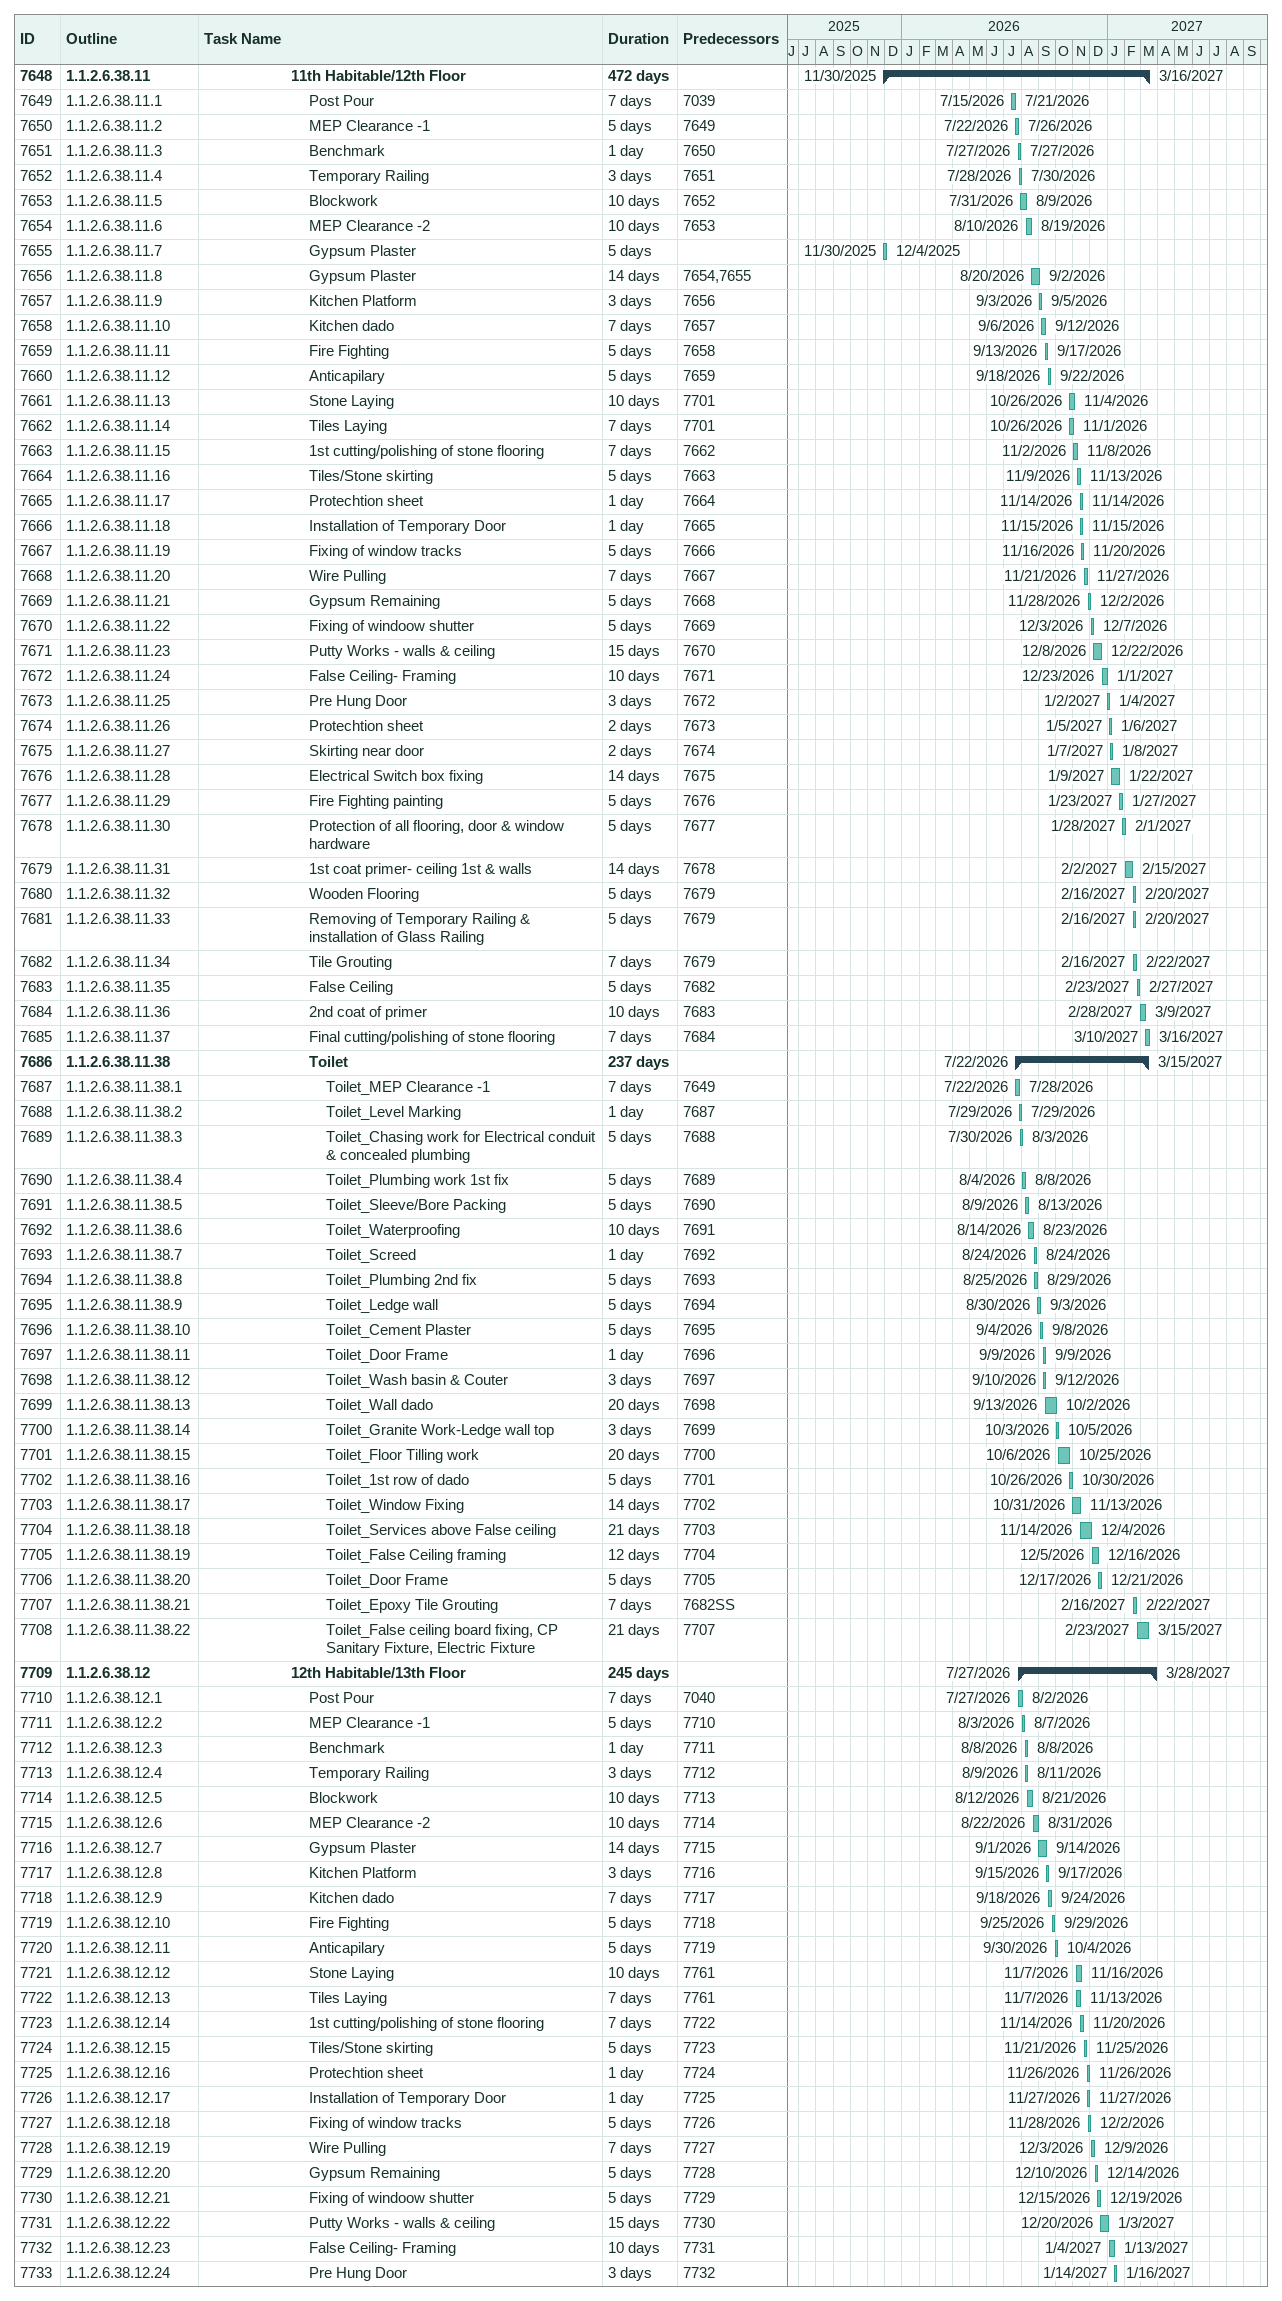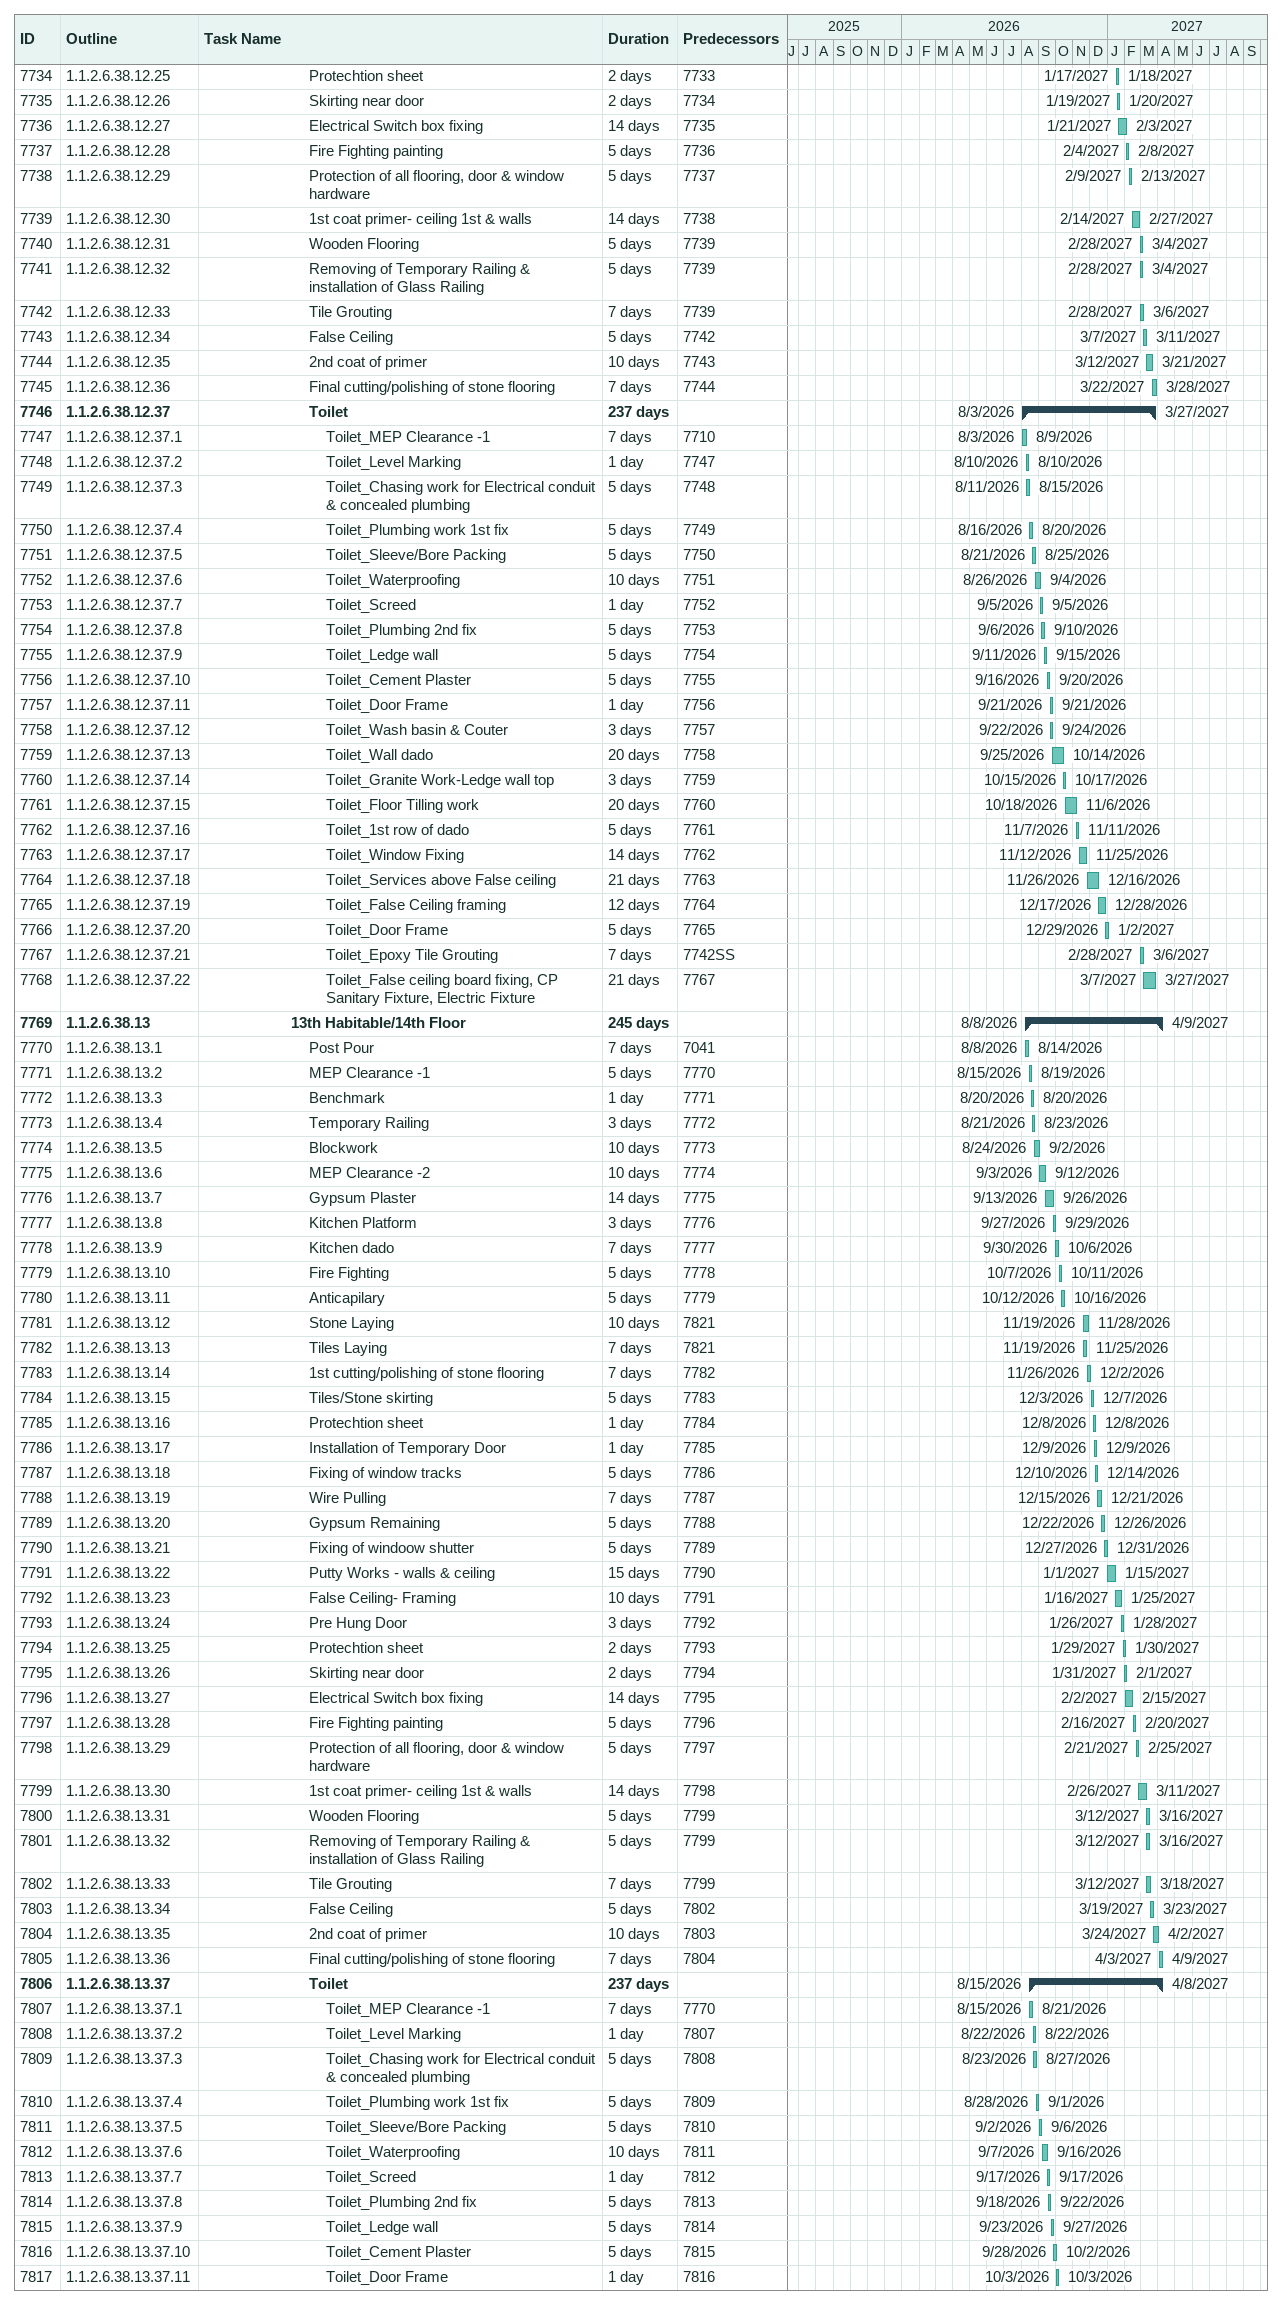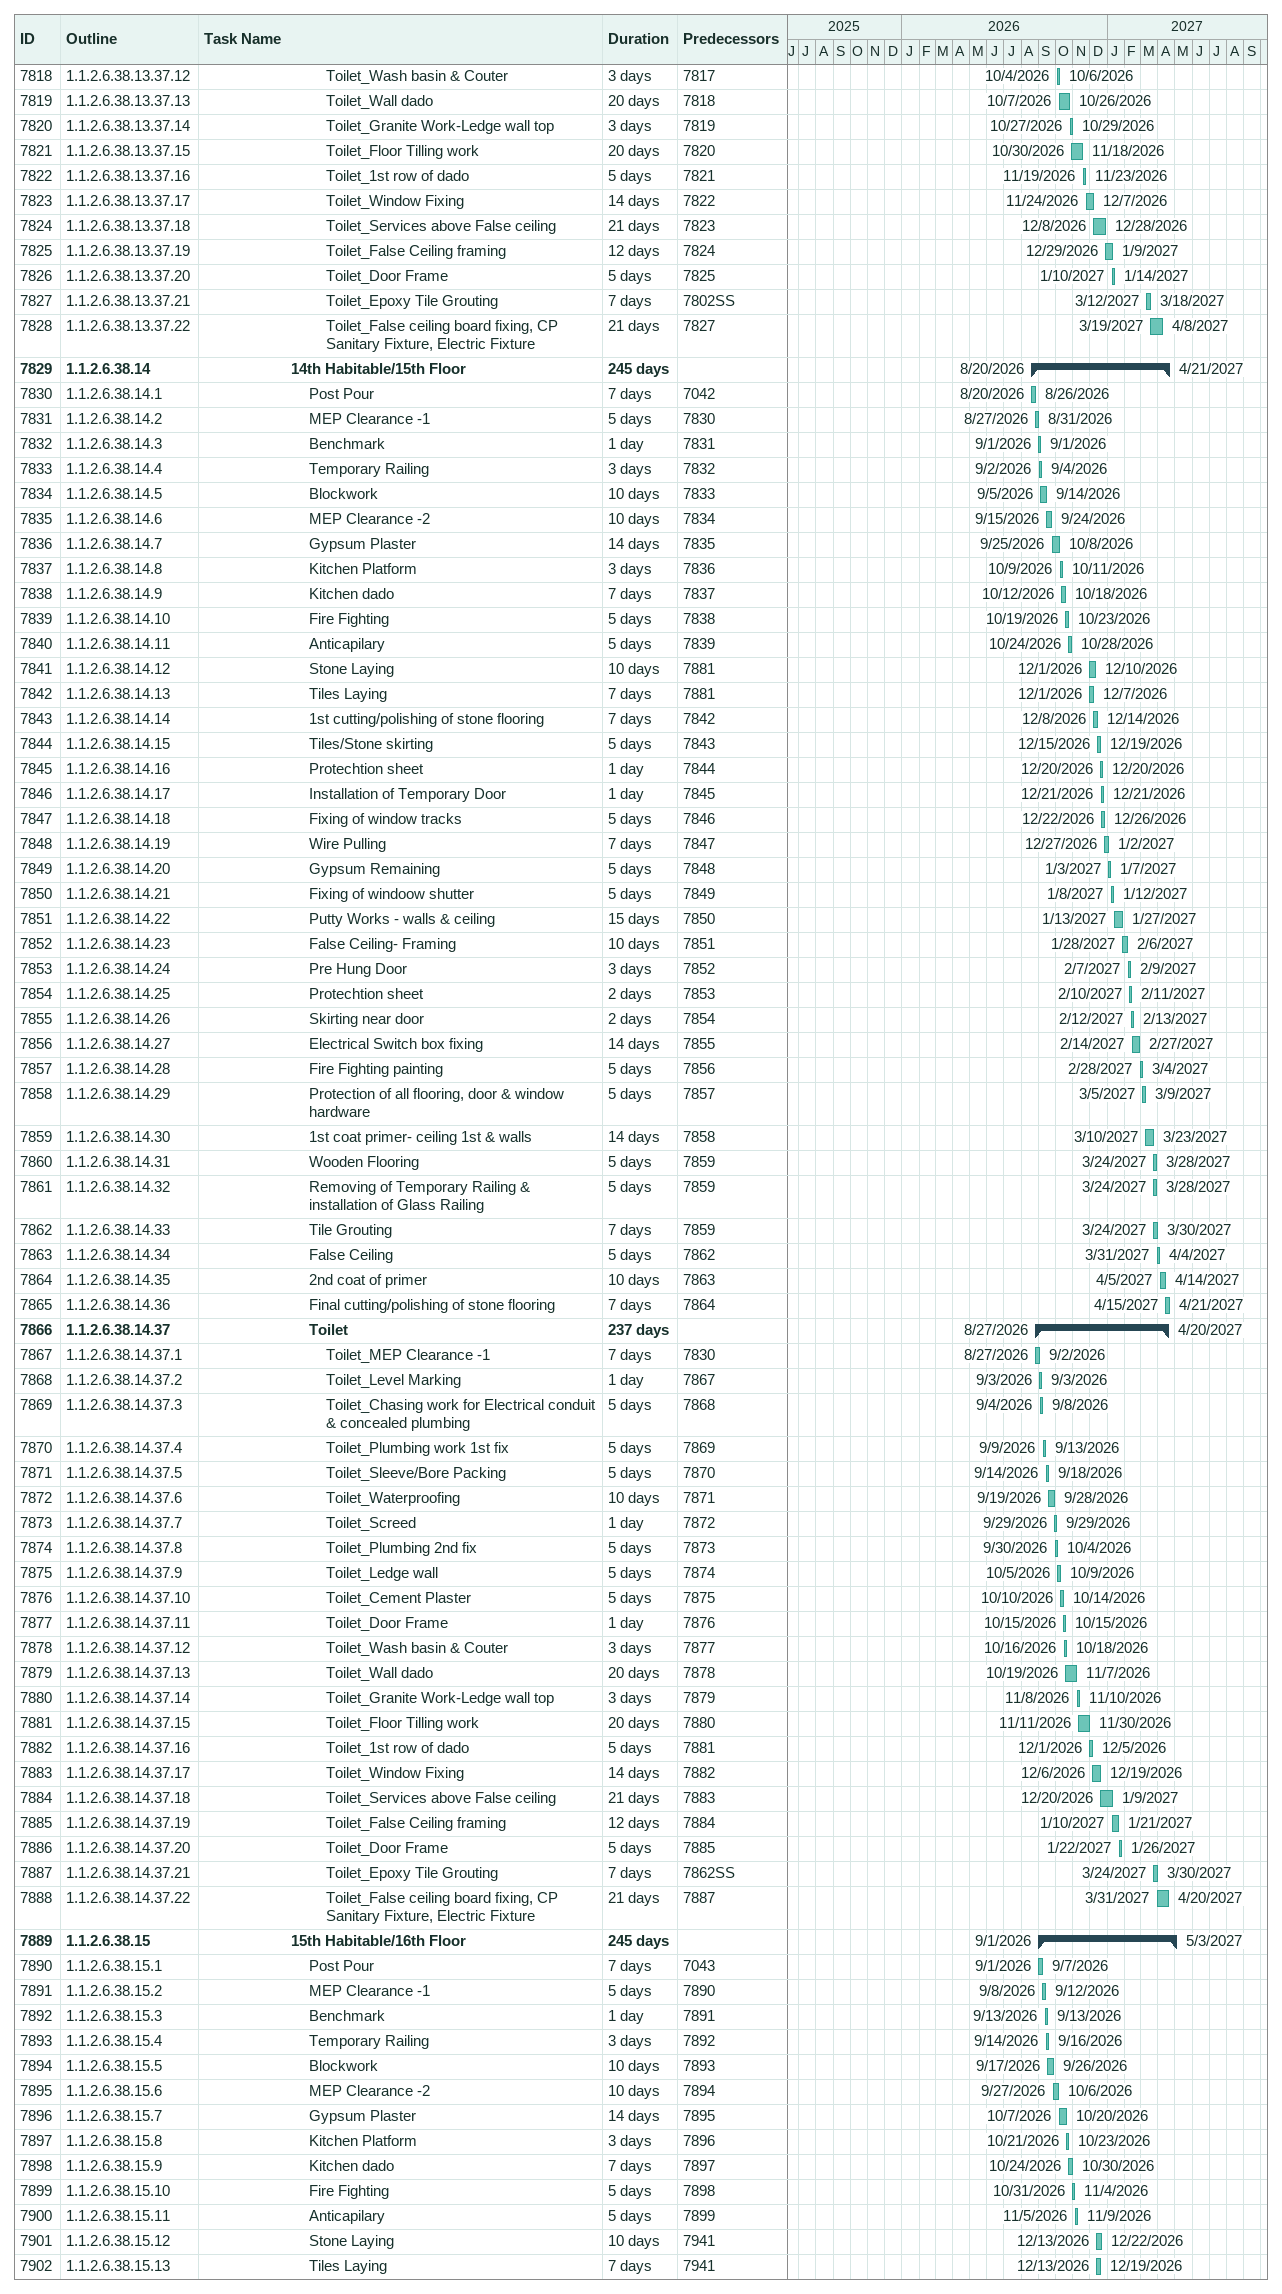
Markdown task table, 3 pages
| ID | WBS | Task | Duration | Start | Finish | Predecessors |
|---|---|---|---|---|---|---|
| 7648 | 1.1.2.6.38.11 | **11th Habitable/12th Floor** | 472d | 2025-11-30 | 2027-03-16 |  |
| 7649 | 1.1.2.6.38.11.1 | Post Pour | 7d | 2026-07-15 | 2026-07-21 | 7039 |
| 7650 | 1.1.2.6.38.11.2 | MEP Clearance -1 | 5d | 2026-07-22 | 2026-07-26 | 7649 |
| 7651 | 1.1.2.6.38.11.3 | Benchmark | 1d | 2026-07-27 | 2026-07-27 | 7650 |
| 7652 | 1.1.2.6.38.11.4 | Temporary Railing | 3d | 2026-07-28 | 2026-07-30 | 7651 |
| 7653 | 1.1.2.6.38.11.5 | Blockwork | 10d | 2026-07-31 | 2026-08-09 | 7652 |
| 7654 | 1.1.2.6.38.11.6 | MEP Clearance -2 | 10d | 2026-08-10 | 2026-08-19 | 7653 |
| 7655 | 1.1.2.6.38.11.7 | Gypsum Plaster | 5d | 2025-11-30 | 2025-12-04 |  |
| 7656 | 1.1.2.6.38.11.8 | Gypsum Plaster | 14d | 2026-08-20 | 2026-09-02 | 7654, 7655 |
| 7657 | 1.1.2.6.38.11.9 | Kitchen Platform | 3d | 2026-09-03 | 2026-09-05 | 7656 |
| 7658 | 1.1.2.6.38.11.10 | Kitchen dado | 7d | 2026-09-06 | 2026-09-12 | 7657 |
| 7659 | 1.1.2.6.38.11.11 | Fire Fighting | 5d | 2026-09-13 | 2026-09-17 | 7658 |
| 7660 | 1.1.2.6.38.11.12 | Anticapilary | 5d | 2026-09-18 | 2026-09-22 | 7659 |
| 7661 | 1.1.2.6.38.11.13 | Stone Laying | 10d | 2026-10-26 | 2026-11-04 | 7701 |
| 7662 | 1.1.2.6.38.11.14 | Tiles Laying | 7d | 2026-10-26 | 2026-11-01 | 7701 |
| 7663 | 1.1.2.6.38.11.15 | 1st cutting/polishing of stone flooring | 7d | 2026-11-02 | 2026-11-08 | 7662 |
| 7664 | 1.1.2.6.38.11.16 | Tiles/Stone skirting | 5d | 2026-11-09 | 2026-11-13 | 7663 |
| 7665 | 1.1.2.6.38.11.17 | Protechtion sheet | 1d | 2026-11-14 | 2026-11-14 | 7664 |
| 7666 | 1.1.2.6.38.11.18 | Installation of Temporary Door | 1d | 2026-11-15 | 2026-11-15 | 7665 |
| 7667 | 1.1.2.6.38.11.19 | Fixing of window tracks | 5d | 2026-11-16 | 2026-11-20 | 7666 |
| 7668 | 1.1.2.6.38.11.20 | Wire Pulling | 7d | 2026-11-21 | 2026-11-27 | 7667 |
| 7669 | 1.1.2.6.38.11.21 | Gypsum Remaining | 5d | 2026-11-28 | 2026-12-02 | 7668 |
| 7670 | 1.1.2.6.38.11.22 | Fixing of windoow shutter | 5d | 2026-12-03 | 2026-12-07 | 7669 |
| 7671 | 1.1.2.6.38.11.23 | Putty Works - walls & ceiling | 15d | 2026-12-08 | 2026-12-22 | 7670 |
| 7672 | 1.1.2.6.38.11.24 | False Ceiling- Framing | 10d | 2026-12-23 | 2027-01-01 | 7671 |
| 7673 | 1.1.2.6.38.11.25 | Pre Hung Door | 3d | 2027-01-02 | 2027-01-04 | 7672 |
| 7674 | 1.1.2.6.38.11.26 | Protechtion sheet | 2d | 2027-01-05 | 2027-01-06 | 7673 |
| 7675 | 1.1.2.6.38.11.27 | Skirting near door | 2d | 2027-01-07 | 2027-01-08 | 7674 |
| 7676 | 1.1.2.6.38.11.28 | Electrical Switch box fixing | 14d | 2027-01-09 | 2027-01-22 | 7675 |
| 7677 | 1.1.2.6.38.11.29 | Fire Fighting painting | 5d | 2027-01-23 | 2027-01-27 | 7676 |
| 7678 | 1.1.2.6.38.11.30 | Protection of all flooring, door & window hardware | 5d | 2027-01-28 | 2027-02-01 | 7677 |
| 7679 | 1.1.2.6.38.11.31 | 1st coat primer- ceiling 1st & walls | 14d | 2027-02-02 | 2027-02-15 | 7678 |
| 7680 | 1.1.2.6.38.11.32 | Wooden Flooring | 5d | 2027-02-16 | 2027-02-20 | 7679 |
| 7681 | 1.1.2.6.38.11.33 | Removing of Temporary Railing & installation of Glass Railing | 5d | 2027-02-16 | 2027-02-20 | 7679 |
| 7682 | 1.1.2.6.38.11.34 | Tile Grouting | 7d | 2027-02-16 | 2027-02-22 | 7679 |
| 7683 | 1.1.2.6.38.11.35 | False Ceiling | 5d | 2027-02-23 | 2027-02-27 | 7682 |
| 7684 | 1.1.2.6.38.11.36 | 2nd coat of primer | 10d | 2027-02-28 | 2027-03-09 | 7683 |
| 7685 | 1.1.2.6.38.11.37 | Final cutting/polishing of stone flooring | 7d | 2027-03-10 | 2027-03-16 | 7684 |
| 7686 | 1.1.2.6.38.11.38 | **Toilet** | 237d | 2026-07-22 | 2027-03-15 |  |
| 7687 | 1.1.2.6.38.11.38.1 | Toilet_MEP Clearance -1 | 7d | 2026-07-22 | 2026-07-28 | 7649 |
| 7688 | 1.1.2.6.38.11.38.2 | Toilet_Level Marking | 1d | 2026-07-29 | 2026-07-29 | 7687 |
| 7689 | 1.1.2.6.38.11.38.3 | Toilet_Chasing work for Electrical conduit & concealed plumbing | 5d | 2026-07-30 | 2026-08-03 | 7688 |
| 7690 | 1.1.2.6.38.11.38.4 | Toilet_Plumbing work 1st fix | 5d | 2026-08-04 | 2026-08-08 | 7689 |
| 7691 | 1.1.2.6.38.11.38.5 | Toilet_Sleeve/Bore Packing | 5d | 2026-08-09 | 2026-08-13 | 7690 |
| 7692 | 1.1.2.6.38.11.38.6 | Toilet_Waterproofing | 10d | 2026-08-14 | 2026-08-23 | 7691 |
| 7693 | 1.1.2.6.38.11.38.7 | Toilet_Screed | 1d | 2026-08-24 | 2026-08-24 | 7692 |
| 7694 | 1.1.2.6.38.11.38.8 | Toilet_Plumbing 2nd fix | 5d | 2026-08-25 | 2026-08-29 | 7693 |
| 7695 | 1.1.2.6.38.11.38.9 | Toilet_Ledge wall | 5d | 2026-08-30 | 2026-09-03 | 7694 |
| 7696 | 1.1.2.6.38.11.38.10 | Toilet_Cement Plaster | 5d | 2026-09-04 | 2026-09-08 | 7695 |
| 7697 | 1.1.2.6.38.11.38.11 | Toilet_Door Frame | 1d | 2026-09-09 | 2026-09-09 | 7696 |
| 7698 | 1.1.2.6.38.11.38.12 | Toilet_Wash basin & Couter | 3d | 2026-09-10 | 2026-09-12 | 7697 |
| 7699 | 1.1.2.6.38.11.38.13 | Toilet_Wall dado | 20d | 2026-09-13 | 2026-10-02 | 7698 |
| 7700 | 1.1.2.6.38.11.38.14 | Toilet_Granite Work-Ledge wall top | 3d | 2026-10-03 | 2026-10-05 | 7699 |
| 7701 | 1.1.2.6.38.11.38.15 | Toilet_Floor Tilling work | 20d | 2026-10-06 | 2026-10-25 | 7700 |
| 7702 | 1.1.2.6.38.11.38.16 | Toilet_1st row of dado | 5d | 2026-10-26 | 2026-10-30 | 7701 |
| 7703 | 1.1.2.6.38.11.38.17 | Toilet_Window Fixing | 14d | 2026-10-31 | 2026-11-13 | 7702 |
| 7704 | 1.1.2.6.38.11.38.18 | Toilet_Services above False ceiling | 21d | 2026-11-14 | 2026-12-04 | 7703 |
| 7705 | 1.1.2.6.38.11.38.19 | Toilet_False Ceiling framing | 12d | 2026-12-05 | 2026-12-16 | 7704 |
| 7706 | 1.1.2.6.38.11.38.20 | Toilet_Door Frame | 5d | 2026-12-17 | 2026-12-21 | 7705 |
| 7707 | 1.1.2.6.38.11.38.21 | Toilet_Epoxy Tile Grouting | 7d | 2027-02-16 | 2027-02-22 | 7682SS |
| 7708 | 1.1.2.6.38.11.38.22 | Toilet_False ceiling board fixing, CP Sanitary Fixture, Electric Fixture | 21d | 2027-02-23 | 2027-03-15 | 7707 |
| 7709 | 1.1.2.6.38.12 | **12th Habitable/13th Floor** | 245d | 2026-07-27 | 2027-03-28 |  |
| 7710 | 1.1.2.6.38.12.1 | Post Pour | 7d | 2026-07-27 | 2026-08-02 | 7040 |
| 7711 | 1.1.2.6.38.12.2 | MEP Clearance -1 | 5d | 2026-08-03 | 2026-08-07 | 7710 |
| 7712 | 1.1.2.6.38.12.3 | Benchmark | 1d | 2026-08-08 | 2026-08-08 | 7711 |
| 7713 | 1.1.2.6.38.12.4 | Temporary Railing | 3d | 2026-08-09 | 2026-08-11 | 7712 |
| 7714 | 1.1.2.6.38.12.5 | Blockwork | 10d | 2026-08-12 | 2026-08-21 | 7713 |
| 7715 | 1.1.2.6.38.12.6 | MEP Clearance -2 | 10d | 2026-08-22 | 2026-08-31 | 7714 |
| 7716 | 1.1.2.6.38.12.7 | Gypsum Plaster | 14d | 2026-09-01 | 2026-09-14 | 7715 |
| 7717 | 1.1.2.6.38.12.8 | Kitchen Platform | 3d | 2026-09-15 | 2026-09-17 | 7716 |
| 7718 | 1.1.2.6.38.12.9 | Kitchen dado | 7d | 2026-09-18 | 2026-09-24 | 7717 |
| 7719 | 1.1.2.6.38.12.10 | Fire Fighting | 5d | 2026-09-25 | 2026-09-29 | 7718 |
| 7720 | 1.1.2.6.38.12.11 | Anticapilary | 5d | 2026-09-30 | 2026-10-04 | 7719 |
| 7721 | 1.1.2.6.38.12.12 | Stone Laying | 10d | 2026-11-07 | 2026-11-16 | 7761 |
| 7722 | 1.1.2.6.38.12.13 | Tiles Laying | 7d | 2026-11-07 | 2026-11-13 | 7761 |
| 7723 | 1.1.2.6.38.12.14 | 1st cutting/polishing of stone flooring | 7d | 2026-11-14 | 2026-11-20 | 7722 |
| 7724 | 1.1.2.6.38.12.15 | Tiles/Stone skirting | 5d | 2026-11-21 | 2026-11-25 | 7723 |
| 7725 | 1.1.2.6.38.12.16 | Protechtion sheet | 1d | 2026-11-26 | 2026-11-26 | 7724 |
| 7726 | 1.1.2.6.38.12.17 | Installation of Temporary Door | 1d | 2026-11-27 | 2026-11-27 | 7725 |
| 7727 | 1.1.2.6.38.12.18 | Fixing of window tracks | 5d | 2026-11-28 | 2026-12-02 | 7726 |
| 7728 | 1.1.2.6.38.12.19 | Wire Pulling | 7d | 2026-12-03 | 2026-12-09 | 7727 |
| 7729 | 1.1.2.6.38.12.20 | Gypsum Remaining | 5d | 2026-12-10 | 2026-12-14 | 7728 |
| 7730 | 1.1.2.6.38.12.21 | Fixing of windoow shutter | 5d | 2026-12-15 | 2026-12-19 | 7729 |
| 7731 | 1.1.2.6.38.12.22 | Putty Works - walls & ceiling | 15d | 2026-12-20 | 2027-01-03 | 7730 |
| 7732 | 1.1.2.6.38.12.23 | False Ceiling- Framing | 10d | 2027-01-04 | 2027-01-13 | 7731 |
| 7733 | 1.1.2.6.38.12.24 | Pre Hung Door | 3d | 2027-01-14 | 2027-01-16 | 7732 |
| 7734 | 1.1.2.6.38.12.25 | Protechtion sheet | 2d | 2027-01-17 | 2027-01-18 | 7733 |
| 7735 | 1.1.2.6.38.12.26 | Skirting near door | 2d | 2027-01-19 | 2027-01-20 | 7734 |
| 7736 | 1.1.2.6.38.12.27 | Electrical Switch box fixing | 14d | 2027-01-21 | 2027-02-03 | 7735 |
| 7737 | 1.1.2.6.38.12.28 | Fire Fighting painting | 5d | 2027-02-04 | 2027-02-08 | 7736 |
| 7738 | 1.1.2.6.38.12.29 | Protection of all flooring, door & window hardware | 5d | 2027-02-09 | 2027-02-13 | 7737 |
| 7739 | 1.1.2.6.38.12.30 | 1st coat primer- ceiling 1st & walls | 14d | 2027-02-14 | 2027-02-27 | 7738 |
| 7740 | 1.1.2.6.38.12.31 | Wooden Flooring | 5d | 2027-02-28 | 2027-03-04 | 7739 |
| 7741 | 1.1.2.6.38.12.32 | Removing of Temporary Railing & installation of Glass Railing | 5d | 2027-02-28 | 2027-03-04 | 7739 |
| 7742 | 1.1.2.6.38.12.33 | Tile Grouting | 7d | 2027-02-28 | 2027-03-06 | 7739 |
| 7743 | 1.1.2.6.38.12.34 | False Ceiling | 5d | 2027-03-07 | 2027-03-11 | 7742 |
| 7744 | 1.1.2.6.38.12.35 | 2nd coat of primer | 10d | 2027-03-12 | 2027-03-21 | 7743 |
| 7745 | 1.1.2.6.38.12.36 | Final cutting/polishing of stone flooring | 7d | 2027-03-22 | 2027-03-28 | 7744 |
| 7746 | 1.1.2.6.38.12.37 | **Toilet** | 237d | 2026-08-03 | 2027-03-27 |  |
| 7747 | 1.1.2.6.38.12.37.1 | Toilet_MEP Clearance -1 | 7d | 2026-08-03 | 2026-08-09 | 7710 |
| 7748 | 1.1.2.6.38.12.37.2 | Toilet_Level Marking | 1d | 2026-08-10 | 2026-08-10 | 7747 |
| 7749 | 1.1.2.6.38.12.37.3 | Toilet_Chasing work for Electrical conduit & concealed plumbing | 5d | 2026-08-11 | 2026-08-15 | 7748 |
| 7750 | 1.1.2.6.38.12.37.4 | Toilet_Plumbing work 1st fix | 5d | 2026-08-16 | 2026-08-20 | 7749 |
| 7751 | 1.1.2.6.38.12.37.5 | Toilet_Sleeve/Bore Packing | 5d | 2026-08-21 | 2026-08-25 | 7750 |
| 7752 | 1.1.2.6.38.12.37.6 | Toilet_Waterproofing | 10d | 2026-08-26 | 2026-09-04 | 7751 |
| 7753 | 1.1.2.6.38.12.37.7 | Toilet_Screed | 1d | 2026-09-05 | 2026-09-05 | 7752 |
| 7754 | 1.1.2.6.38.12.37.8 | Toilet_Plumbing 2nd fix | 5d | 2026-09-06 | 2026-09-10 | 7753 |
| 7755 | 1.1.2.6.38.12.37.9 | Toilet_Ledge wall | 5d | 2026-09-11 | 2026-09-15 | 7754 |
| 7756 | 1.1.2.6.38.12.37.10 | Toilet_Cement Plaster | 5d | 2026-09-16 | 2026-09-20 | 7755 |
| 7757 | 1.1.2.6.38.12.37.11 | Toilet_Door Frame | 1d | 2026-09-21 | 2026-09-21 | 7756 |
| 7758 | 1.1.2.6.38.12.37.12 | Toilet_Wash basin & Couter | 3d | 2026-09-22 | 2026-09-24 | 7757 |
| 7759 | 1.1.2.6.38.12.37.13 | Toilet_Wall dado | 20d | 2026-09-25 | 2026-10-14 | 7758 |
| 7760 | 1.1.2.6.38.12.37.14 | Toilet_Granite Work-Ledge wall top | 3d | 2026-10-15 | 2026-10-17 | 7759 |
| 7761 | 1.1.2.6.38.12.37.15 | Toilet_Floor Tilling work | 20d | 2026-10-18 | 2026-11-06 | 7760 |
| 7762 | 1.1.2.6.38.12.37.16 | Toilet_1st row of dado | 5d | 2026-11-07 | 2026-11-11 | 7761 |
| 7763 | 1.1.2.6.38.12.37.17 | Toilet_Window Fixing | 14d | 2026-11-12 | 2026-11-25 | 7762 |
| 7764 | 1.1.2.6.38.12.37.18 | Toilet_Services above False ceiling | 21d | 2026-11-26 | 2026-12-16 | 7763 |
| 7765 | 1.1.2.6.38.12.37.19 | Toilet_False Ceiling framing | 12d | 2026-12-17 | 2026-12-28 | 7764 |
| 7766 | 1.1.2.6.38.12.37.20 | Toilet_Door Frame | 5d | 2026-12-29 | 2027-01-02 | 7765 |
| 7767 | 1.1.2.6.38.12.37.21 | Toilet_Epoxy Tile Grouting | 7d | 2027-02-28 | 2027-03-06 | 7742SS |
| 7768 | 1.1.2.6.38.12.37.22 | Toilet_False ceiling board fixing, CP Sanitary Fixture, Electric Fixture | 21d | 2027-03-07 | 2027-03-27 | 7767 |
| 7769 | 1.1.2.6.38.13 | **13th Habitable/14th Floor** | 245d | 2026-08-08 | 2027-04-09 |  |
| 7770 | 1.1.2.6.38.13.1 | Post Pour | 7d | 2026-08-08 | 2026-08-14 | 7041 |
| 7771 | 1.1.2.6.38.13.2 | MEP Clearance -1 | 5d | 2026-08-15 | 2026-08-19 | 7770 |
| 7772 | 1.1.2.6.38.13.3 | Benchmark | 1d | 2026-08-20 | 2026-08-20 | 7771 |
| 7773 | 1.1.2.6.38.13.4 | Temporary Railing | 3d | 2026-08-21 | 2026-08-23 | 7772 |
| 7774 | 1.1.2.6.38.13.5 | Blockwork | 10d | 2026-08-24 | 2026-09-02 | 7773 |
| 7775 | 1.1.2.6.38.13.6 | MEP Clearance -2 | 10d | 2026-09-03 | 2026-09-12 | 7774 |
| 7776 | 1.1.2.6.38.13.7 | Gypsum Plaster | 14d | 2026-09-13 | 2026-09-26 | 7775 |
| 7777 | 1.1.2.6.38.13.8 | Kitchen Platform | 3d | 2026-09-27 | 2026-09-29 | 7776 |
| 7778 | 1.1.2.6.38.13.9 | Kitchen dado | 7d | 2026-09-30 | 2026-10-06 | 7777 |
| 7779 | 1.1.2.6.38.13.10 | Fire Fighting | 5d | 2026-10-07 | 2026-10-11 | 7778 |
| 7780 | 1.1.2.6.38.13.11 | Anticapilary | 5d | 2026-10-12 | 2026-10-16 | 7779 |
| 7781 | 1.1.2.6.38.13.12 | Stone Laying | 10d | 2026-11-19 | 2026-11-28 | 7821 |
| 7782 | 1.1.2.6.38.13.13 | Tiles Laying | 7d | 2026-11-19 | 2026-11-25 | 7821 |
| 7783 | 1.1.2.6.38.13.14 | 1st cutting/polishing of stone flooring | 7d | 2026-11-26 | 2026-12-02 | 7782 |
| 7784 | 1.1.2.6.38.13.15 | Tiles/Stone skirting | 5d | 2026-12-03 | 2026-12-07 | 7783 |
| 7785 | 1.1.2.6.38.13.16 | Protechtion sheet | 1d | 2026-12-08 | 2026-12-08 | 7784 |
| 7786 | 1.1.2.6.38.13.17 | Installation of Temporary Door | 1d | 2026-12-09 | 2026-12-09 | 7785 |
| 7787 | 1.1.2.6.38.13.18 | Fixing of window tracks | 5d | 2026-12-10 | 2026-12-14 | 7786 |
| 7788 | 1.1.2.6.38.13.19 | Wire Pulling | 7d | 2026-12-15 | 2026-12-21 | 7787 |
| 7789 | 1.1.2.6.38.13.20 | Gypsum Remaining | 5d | 2026-12-22 | 2026-12-26 | 7788 |
| 7790 | 1.1.2.6.38.13.21 | Fixing of windoow shutter | 5d | 2026-12-27 | 2026-12-31 | 7789 |
| 7791 | 1.1.2.6.38.13.22 | Putty Works - walls & ceiling | 15d | 2027-01-01 | 2027-01-15 | 7790 |
| 7792 | 1.1.2.6.38.13.23 | False Ceiling- Framing | 10d | 2027-01-16 | 2027-01-25 | 7791 |
| 7793 | 1.1.2.6.38.13.24 | Pre Hung Door | 3d | 2027-01-26 | 2027-01-28 | 7792 |
| 7794 | 1.1.2.6.38.13.25 | Protechtion sheet | 2d | 2027-01-29 | 2027-01-30 | 7793 |
| 7795 | 1.1.2.6.38.13.26 | Skirting near door | 2d | 2027-01-31 | 2027-02-01 | 7794 |
| 7796 | 1.1.2.6.38.13.27 | Electrical Switch box fixing | 14d | 2027-02-02 | 2027-02-15 | 7795 |
| 7797 | 1.1.2.6.38.13.28 | Fire Fighting painting | 5d | 2027-02-16 | 2027-02-20 | 7796 |
| 7798 | 1.1.2.6.38.13.29 | Protection of all flooring, door & window hardware | 5d | 2027-02-21 | 2027-02-25 | 7797 |
| 7799 | 1.1.2.6.38.13.30 | 1st coat primer- ceiling 1st & walls | 14d | 2027-02-26 | 2027-03-11 | 7798 |
| 7800 | 1.1.2.6.38.13.31 | Wooden Flooring | 5d | 2027-03-12 | 2027-03-16 | 7799 |
| 7801 | 1.1.2.6.38.13.32 | Removing of Temporary Railing & installation of Glass Railing | 5d | 2027-03-12 | 2027-03-16 | 7799 |
| 7802 | 1.1.2.6.38.13.33 | Tile Grouting | 7d | 2027-03-12 | 2027-03-18 | 7799 |
| 7803 | 1.1.2.6.38.13.34 | False Ceiling | 5d | 2027-03-19 | 2027-03-23 | 7802 |
| 7804 | 1.1.2.6.38.13.35 | 2nd coat of primer | 10d | 2027-03-24 | 2027-04-02 | 7803 |
| 7805 | 1.1.2.6.38.13.36 | Final cutting/polishing of stone flooring | 7d | 2027-04-03 | 2027-04-09 | 7804 |
| 7806 | 1.1.2.6.38.13.37 | **Toilet** | 237d | 2026-08-15 | 2027-04-08 |  |
| 7807 | 1.1.2.6.38.13.37.1 | Toilet_MEP Clearance -1 | 7d | 2026-08-15 | 2026-08-21 | 7770 |
| 7808 | 1.1.2.6.38.13.37.2 | Toilet_Level Marking | 1d | 2026-08-22 | 2026-08-22 | 7807 |
| 7809 | 1.1.2.6.38.13.37.3 | Toilet_Chasing work for Electrical conduit & concealed plumbing | 5d | 2026-08-23 | 2026-08-27 | 7808 |
| 7810 | 1.1.2.6.38.13.37.4 | Toilet_Plumbing work 1st fix | 5d | 2026-08-28 | 2026-09-01 | 7809 |
| 7811 | 1.1.2.6.38.13.37.5 | Toilet_Sleeve/Bore Packing | 5d | 2026-09-02 | 2026-09-06 | 7810 |
| 7812 | 1.1.2.6.38.13.37.6 | Toilet_Waterproofing | 10d | 2026-09-07 | 2026-09-16 | 7811 |
| 7813 | 1.1.2.6.38.13.37.7 | Toilet_Screed | 1d | 2026-09-17 | 2026-09-17 | 7812 |
| 7814 | 1.1.2.6.38.13.37.8 | Toilet_Plumbing 2nd fix | 5d | 2026-09-18 | 2026-09-22 | 7813 |
| 7815 | 1.1.2.6.38.13.37.9 | Toilet_Ledge wall | 5d | 2026-09-23 | 2026-09-27 | 7814 |
| 7816 | 1.1.2.6.38.13.37.10 | Toilet_Cement Plaster | 5d | 2026-09-28 | 2026-10-02 | 7815 |
| 7817 | 1.1.2.6.38.13.37.11 | Toilet_Door Frame | 1d | 2026-10-03 | 2026-10-03 | 7816 |
| 7818 | 1.1.2.6.38.13.37.12 | Toilet_Wash basin & Couter | 3d | 2026-10-04 | 2026-10-06 | 7817 |
| 7819 | 1.1.2.6.38.13.37.13 | Toilet_Wall dado | 20d | 2026-10-07 | 2026-10-26 | 7818 |
| 7820 | 1.1.2.6.38.13.37.14 | Toilet_Granite Work-Ledge wall top | 3d | 2026-10-27 | 2026-10-29 | 7819 |
| 7821 | 1.1.2.6.38.13.37.15 | Toilet_Floor Tilling work | 20d | 2026-10-30 | 2026-11-18 | 7820 |
| 7822 | 1.1.2.6.38.13.37.16 | Toilet_1st row of dado | 5d | 2026-11-19 | 2026-11-23 | 7821 |
| 7823 | 1.1.2.6.38.13.37.17 | Toilet_Window Fixing | 14d | 2026-11-24 | 2026-12-07 | 7822 |
| 7824 | 1.1.2.6.38.13.37.18 | Toilet_Services above False ceiling | 21d | 2026-12-08 | 2026-12-28 | 7823 |
| 7825 | 1.1.2.6.38.13.37.19 | Toilet_False Ceiling framing | 12d | 2026-12-29 | 2027-01-09 | 7824 |
| 7826 | 1.1.2.6.38.13.37.20 | Toilet_Door Frame | 5d | 2027-01-10 | 2027-01-14 | 7825 |
| 7827 | 1.1.2.6.38.13.37.21 | Toilet_Epoxy Tile Grouting | 7d | 2027-03-12 | 2027-03-18 | 7802SS |
| 7828 | 1.1.2.6.38.13.37.22 | Toilet_False ceiling board fixing, CP Sanitary Fixture, Electric Fixture | 21d | 2027-03-19 | 2027-04-08 | 7827 |
| 7829 | 1.1.2.6.38.14 | **14th Habitable/15th Floor** | 245d | 2026-08-20 | 2027-04-21 |  |
| 7830 | 1.1.2.6.38.14.1 | Post Pour | 7d | 2026-08-20 | 2026-08-26 | 7042 |
| 7831 | 1.1.2.6.38.14.2 | MEP Clearance -1 | 5d | 2026-08-27 | 2026-08-31 | 7830 |
| 7832 | 1.1.2.6.38.14.3 | Benchmark | 1d | 2026-09-01 | 2026-09-01 | 7831 |
| 7833 | 1.1.2.6.38.14.4 | Temporary Railing | 3d | 2026-09-02 | 2026-09-04 | 7832 |
| 7834 | 1.1.2.6.38.14.5 | Blockwork | 10d | 2026-09-05 | 2026-09-14 | 7833 |
| 7835 | 1.1.2.6.38.14.6 | MEP Clearance -2 | 10d | 2026-09-15 | 2026-09-24 | 7834 |
| 7836 | 1.1.2.6.38.14.7 | Gypsum Plaster | 14d | 2026-09-25 | 2026-10-08 | 7835 |
| 7837 | 1.1.2.6.38.14.8 | Kitchen Platform | 3d | 2026-10-09 | 2026-10-11 | 7836 |
| 7838 | 1.1.2.6.38.14.9 | Kitchen dado | 7d | 2026-10-12 | 2026-10-18 | 7837 |
| 7839 | 1.1.2.6.38.14.10 | Fire Fighting | 5d | 2026-10-19 | 2026-10-23 | 7838 |
| 7840 | 1.1.2.6.38.14.11 | Anticapilary | 5d | 2026-10-24 | 2026-10-28 | 7839 |
| 7841 | 1.1.2.6.38.14.12 | Stone Laying | 10d | 2026-12-01 | 2026-12-10 | 7881 |
| 7842 | 1.1.2.6.38.14.13 | Tiles Laying | 7d | 2026-12-01 | 2026-12-07 | 7881 |
| 7843 | 1.1.2.6.38.14.14 | 1st cutting/polishing of stone flooring | 7d | 2026-12-08 | 2026-12-14 | 7842 |
| 7844 | 1.1.2.6.38.14.15 | Tiles/Stone skirting | 5d | 2026-12-15 | 2026-12-19 | 7843 |
| 7845 | 1.1.2.6.38.14.16 | Protechtion sheet | 1d | 2026-12-20 | 2026-12-20 | 7844 |
| 7846 | 1.1.2.6.38.14.17 | Installation of Temporary Door | 1d | 2026-12-21 | 2026-12-21 | 7845 |
| 7847 | 1.1.2.6.38.14.18 | Fixing of window tracks | 5d | 2026-12-22 | 2026-12-26 | 7846 |
| 7848 | 1.1.2.6.38.14.19 | Wire Pulling | 7d | 2026-12-27 | 2027-01-02 | 7847 |
| 7849 | 1.1.2.6.38.14.20 | Gypsum Remaining | 5d | 2027-01-03 | 2027-01-07 | 7848 |
| 7850 | 1.1.2.6.38.14.21 | Fixing of windoow shutter | 5d | 2027-01-08 | 2027-01-12 | 7849 |
| 7851 | 1.1.2.6.38.14.22 | Putty Works - walls & ceiling | 15d | 2027-01-13 | 2027-01-27 | 7850 |
| 7852 | 1.1.2.6.38.14.23 | False Ceiling- Framing | 10d | 2027-01-28 | 2027-02-06 | 7851 |
| 7853 | 1.1.2.6.38.14.24 | Pre Hung Door | 3d | 2027-02-07 | 2027-02-09 | 7852 |
| 7854 | 1.1.2.6.38.14.25 | Protechtion sheet | 2d | 2027-02-10 | 2027-02-11 | 7853 |
| 7855 | 1.1.2.6.38.14.26 | Skirting near door | 2d | 2027-02-12 | 2027-02-13 | 7854 |
| 7856 | 1.1.2.6.38.14.27 | Electrical Switch box fixing | 14d | 2027-02-14 | 2027-02-27 | 7855 |
| 7857 | 1.1.2.6.38.14.28 | Fire Fighting painting | 5d | 2027-02-28 | 2027-03-04 | 7856 |
| 7858 | 1.1.2.6.38.14.29 | Protection of all flooring, door & window hardware | 5d | 2027-03-05 | 2027-03-09 | 7857 |
| 7859 | 1.1.2.6.38.14.30 | 1st coat primer- ceiling 1st & walls | 14d | 2027-03-10 | 2027-03-23 | 7858 |
| 7860 | 1.1.2.6.38.14.31 | Wooden Flooring | 5d | 2027-03-24 | 2027-03-28 | 7859 |
| 7861 | 1.1.2.6.38.14.32 | Removing of Temporary Railing & installation of Glass Railing | 5d | 2027-03-24 | 2027-03-28 | 7859 |
| 7862 | 1.1.2.6.38.14.33 | Tile Grouting | 7d | 2027-03-24 | 2027-03-30 | 7859 |
| 7863 | 1.1.2.6.38.14.34 | False Ceiling | 5d | 2027-03-31 | 2027-04-04 | 7862 |
| 7864 | 1.1.2.6.38.14.35 | 2nd coat of primer | 10d | 2027-04-05 | 2027-04-14 | 7863 |
| 7865 | 1.1.2.6.38.14.36 | Final cutting/polishing of stone flooring | 7d | 2027-04-15 | 2027-04-21 | 7864 |
| 7866 | 1.1.2.6.38.14.37 | **Toilet** | 237d | 2026-08-27 | 2027-04-20 |  |
| 7867 | 1.1.2.6.38.14.37.1 | Toilet_MEP Clearance -1 | 7d | 2026-08-27 | 2026-09-02 | 7830 |
| 7868 | 1.1.2.6.38.14.37.2 | Toilet_Level Marking | 1d | 2026-09-03 | 2026-09-03 | 7867 |
| 7869 | 1.1.2.6.38.14.37.3 | Toilet_Chasing work for Electrical conduit & concealed plumbing | 5d | 2026-09-04 | 2026-09-08 | 7868 |
| 7870 | 1.1.2.6.38.14.37.4 | Toilet_Plumbing work 1st fix | 5d | 2026-09-09 | 2026-09-13 | 7869 |
| 7871 | 1.1.2.6.38.14.37.5 | Toilet_Sleeve/Bore Packing | 5d | 2026-09-14 | 2026-09-18 | 7870 |
| 7872 | 1.1.2.6.38.14.37.6 | Toilet_Waterproofing | 10d | 2026-09-19 | 2026-09-28 | 7871 |
| 7873 | 1.1.2.6.38.14.37.7 | Toilet_Screed | 1d | 2026-09-29 | 2026-09-29 | 7872 |
| 7874 | 1.1.2.6.38.14.37.8 | Toilet_Plumbing 2nd fix | 5d | 2026-09-30 | 2026-10-04 | 7873 |
| 7875 | 1.1.2.6.38.14.37.9 | Toilet_Ledge wall | 5d | 2026-10-05 | 2026-10-09 | 7874 |
| 7876 | 1.1.2.6.38.14.37.10 | Toilet_Cement Plaster | 5d | 2026-10-10 | 2026-10-14 | 7875 |
| 7877 | 1.1.2.6.38.14.37.11 | Toilet_Door Frame | 1d | 2026-10-15 | 2026-10-15 | 7876 |
| 7878 | 1.1.2.6.38.14.37.12 | Toilet_Wash basin & Couter | 3d | 2026-10-16 | 2026-10-18 | 7877 |
| 7879 | 1.1.2.6.38.14.37.13 | Toilet_Wall dado | 20d | 2026-10-19 | 2026-11-07 | 7878 |
| 7880 | 1.1.2.6.38.14.37.14 | Toilet_Granite Work-Ledge wall top | 3d | 2026-11-08 | 2026-11-10 | 7879 |
| 7881 | 1.1.2.6.38.14.37.15 | Toilet_Floor Tilling work | 20d | 2026-11-11 | 2026-11-30 | 7880 |
| 7882 | 1.1.2.6.38.14.37.16 | Toilet_1st row of dado | 5d | 2026-12-01 | 2026-12-05 | 7881 |
| 7883 | 1.1.2.6.38.14.37.17 | Toilet_Window Fixing | 14d | 2026-12-06 | 2026-12-19 | 7882 |
| 7884 | 1.1.2.6.38.14.37.18 | Toilet_Services above False ceiling | 21d | 2026-12-20 | 2027-01-09 | 7883 |
| 7885 | 1.1.2.6.38.14.37.19 | Toilet_False Ceiling framing | 12d | 2027-01-10 | 2027-01-21 | 7884 |
| 7886 | 1.1.2.6.38.14.37.20 | Toilet_Door Frame | 5d | 2027-01-22 | 2027-01-26 | 7885 |
| 7887 | 1.1.2.6.38.14.37.21 | Toilet_Epoxy Tile Grouting | 7d | 2027-03-24 | 2027-03-30 | 7862SS |
| 7888 | 1.1.2.6.38.14.37.22 | Toilet_False ceiling board fixing, CP Sanitary Fixture, Electric Fixture | 21d | 2027-03-31 | 2027-04-20 | 7887 |
| 7889 | 1.1.2.6.38.15 | **15th Habitable/16th Floor** | 245d | 2026-09-01 | 2027-05-03 |  |
| 7890 | 1.1.2.6.38.15.1 | Post Pour | 7d | 2026-09-01 | 2026-09-07 | 7043 |
| 7891 | 1.1.2.6.38.15.2 | MEP Clearance -1 | 5d | 2026-09-08 | 2026-09-12 | 7890 |
| 7892 | 1.1.2.6.38.15.3 | Benchmark | 1d | 2026-09-13 | 2026-09-13 | 7891 |
| 7893 | 1.1.2.6.38.15.4 | Temporary Railing | 3d | 2026-09-14 | 2026-09-16 | 7892 |
| 7894 | 1.1.2.6.38.15.5 | Blockwork | 10d | 2026-09-17 | 2026-09-26 | 7893 |
| 7895 | 1.1.2.6.38.15.6 | MEP Clearance -2 | 10d | 2026-09-27 | 2026-10-06 | 7894 |
| 7896 | 1.1.2.6.38.15.7 | Gypsum Plaster | 14d | 2026-10-07 | 2026-10-20 | 7895 |
| 7897 | 1.1.2.6.38.15.8 | Kitchen Platform | 3d | 2026-10-21 | 2026-10-23 | 7896 |
| 7898 | 1.1.2.6.38.15.9 | Kitchen dado | 7d | 2026-10-24 | 2026-10-30 | 7897 |
| 7899 | 1.1.2.6.38.15.10 | Fire Fighting | 5d | 2026-10-31 | 2026-11-04 | 7898 |
| 7900 | 1.1.2.6.38.15.11 | Anticapilary | 5d | 2026-11-05 | 2026-11-09 | 7899 |
| 7901 | 1.1.2.6.38.15.12 | Stone Laying | 10d | 2026-12-13 | 2026-12-22 | 7941 |
| 7902 | 1.1.2.6.38.15.13 | Tiles Laying | 7d | 2026-12-13 | 2026-12-19 | 7941 |
